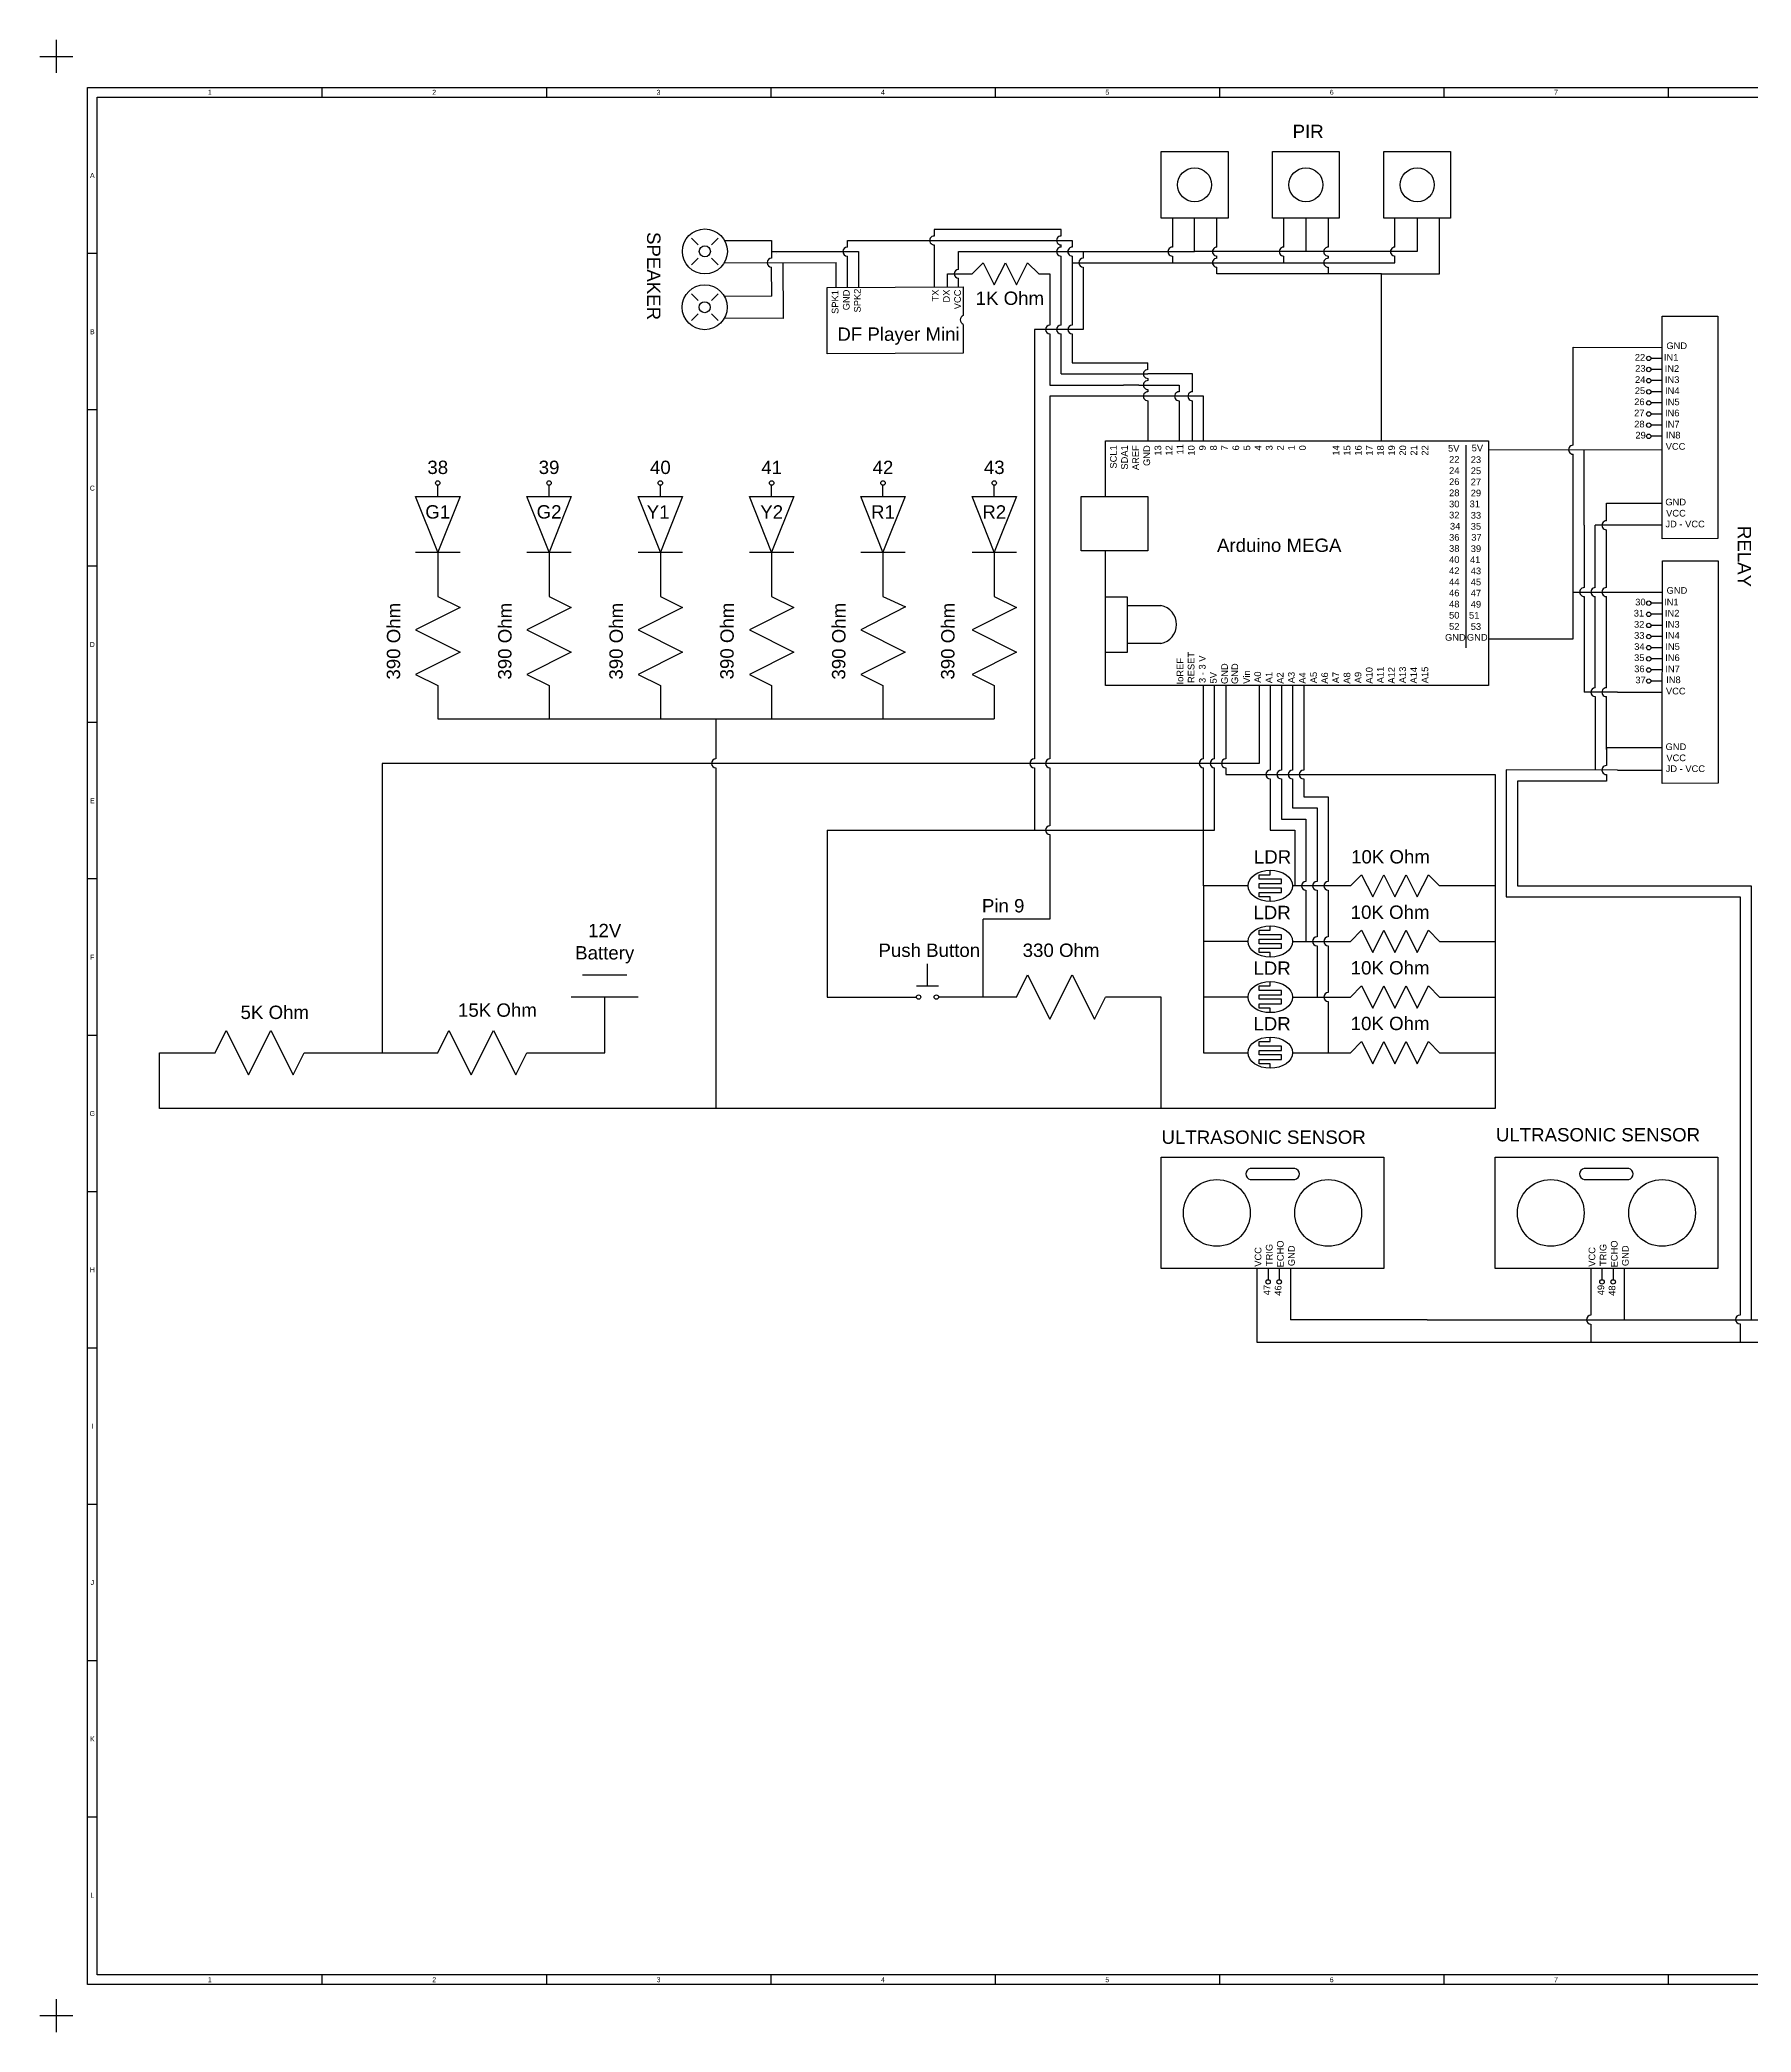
# Model space of a CAD drawing. Header units: inches. Extents: x -14 to 837, y -22 to 590.
# Drawn here: x -14 to 504, y -14 to 590 of the extents above; entities that cross this region are included whole.
import ezdxf
from ezdxf.enums import TextEntityAlignment as Align

# ---------------------------------------------------------------- set-up
doc = ezdxf.new("R2010")
doc.units = ezdxf.units.IN
doc.header["$MEASUREMENT"] = 0
doc.styles.get("Standard").update_dxf_attribs({"font": 'arial.ttf'})

msp = doc.modelspace()

# ---------------------------------------------------------------- linework, layer by layer
for p, q in [((71.2, 572.2), (71.2, 575.2)), ((139.2, 572.2), (139.2, 575.2)), ((207.2, 572.2), (207.2, 575.2)), ((275.2, 572.2), (275.2, 575.2)), ((343.2, 572.2), (343.2, 575.2)), ((411.2, 572.2), (411.2, 575.2)), ((479.2, 572.2), (479.2, 575.2)), ((3, 524.8), (0, 524.8)), ((3, 477.4), (0, 477.4)), ((3, 430), (0, 430)), ((3, 382.6), (0, 382.6)), ((3, 335.2), (0, 335.2)), ((3, 287.8), (0, 287.8)), ((3, 240.4), (0, 240.4)), ((3, 193), (0, 193)), ((3, 145.6), (0, 145.6)), ((3, 98.2), (0, 98.2)), ((3, 50.8), (0, 50.8)), ((71.2, 0), (71.2, 3)), ((139.2, 0), (139.2, 3)), ((207.2, 0), (207.2, 3)), ((275.2, 0), (275.2, 3)), ((343.2, 0), (343.2, 3)), ((411.2, 0), (411.2, 3)), ((479.2, 0), (479.2, 3))]:
    msp.add_line(p, q)
at = {"color": 7}
for p, q in [((295.08, 532.15), (256.6, 532.15)), ((256.6, 532.15), (256.61, 530.13)), ((295.08, 530.14), (295.08, 532.15)), ((342.31, 526.76), (342.31, 535.53)), ((376.04, 535.53), (376.04, 526.76)), ((409.77, 518.66), (409.77, 535.53)), ((256.62, 527.43), (256.67, 514.65)), ((295.08, 526.76), (295.08, 527.43)), ((208.73, 524.73), (208.73, 524.73)), ((295.08, 503.14), (295.08, 524.06)), ((342.31, 523.38), (342.31, 524.06)), ((342.31, 520.01), (342.31, 520.68)), ((342.31, 518.66), (342.31, 520.01)), ((376.04, 524.06), (376.04, 523.38)), ((376.04, 520.68), (376.04, 520.01)), ((376.04, 520.01), (376.04, 518.66)), ((260.68, 514.68), (260.68, 518.66)), ((260.68, 518.66), (268.1, 518.66)), ((288.34, 518.66), (291.71, 518.66)), ((291.71, 518.66), (291.71, 503.14)), ((392.23, 518.66), (342.31, 518.66)), ((392.23, 468.06), (392.23, 518.66)), ((392.23, 518.66), (409.77, 518.66)), ((291.71, 500.45), (291.71, 484.93)), ((295.08, 488.3), (295.08, 500.45)), ((291.71, 484.93), (313.97, 484.93)), ((295.08, 488.3), (321.39, 488.3)), ((318.7, 484.93), (313.97, 484.93)), ((318.7, 484.93), (330.84, 484.93)), ((334.89, 488.3), (321.39, 488.3)), ((330.84, 484.93), (330.84, 482.9)), ((334.89, 482.9), (334.89, 488.3)), ((338.26, 481.56), (291.71, 481.56)), ((291.71, 481.56), (291.71, 371.59)), ((330.84, 480.21), (330.84, 468.06)), ((334.89, 468.06), (334.89, 480.21)), ((338.26, 468.06), (338.26, 481.56)), ((106.18, 454.57), (106.18, 454.57)), ((139.92, 454.57), (139.92, 454.57)), ((173.65, 454.57), (173.65, 454.57)), ((207.38, 454.57), (207.38, 454.57)), ((241.11, 454.57), (241.11, 454.57)), ((274.84, 454.57), (274.84, 454.57)), ((106.18, 434.33), (106.18, 420.84)), ((139.92, 434.33), (139.92, 420.84)), ((173.65, 434.33), (173.65, 420.84)), ((207.38, 434.33), (207.38, 420.84)), ((241.11, 434.33), (241.11, 420.84)), ((274.84, 434.33), (274.84, 420.84)), ((355.13, 393.85), (355.13, 370.24)), ((358.5, 393.85), (358.5, 368.22)), ((361.87, 393.85), (361.87, 368.22)), ((365.25, 393.85), (365.25, 368.22)), ((368.62, 393.85), (368.62, 368.22)), ((355.13, 370.24), (89.32, 370.24)), ((89.32, 370.24), (89.32, 282.54)), ((291.71, 368.89), (291.71, 351.35)), ((358.5, 365.52), (358.5, 350)), ((361.87, 365.52), (361.87, 353.37)), ((365.25, 365.52), (365.25, 356.75)), ((368.62, 365.52), (368.62, 360.12)), ((365.25, 356.75), (372.67, 356.75)), ((368.62, 360.12), (376.04, 360.12)), ((372.67, 356.75), (372.67, 334.48)), ((376.04, 360.12), (376.04, 334.48)), ((361.87, 353.37), (369.29, 353.37)), ((369.29, 353.37), (369.29, 334.48)), ((291.71, 348.65), (291.71, 323.01)), ((358.5, 350), (365.92, 350)), ((365.92, 350), (365.92, 333.13)), ((382.79, 333.13), (365.25, 333.13)), ((369.29, 331.78), (369.29, 316.27)), ((372.67, 331.78), (372.67, 317.62)), ((376.04, 331.78), (376.04, 317.62)), ((291.71, 323.01), (271.47, 323.01)), ((271.47, 299.4), (271.47, 323.01)), ((365.25, 316.27), (382.79, 316.27)), ((372.67, 314.92), (372.67, 299.4)), ((376.04, 314.92), (376.04, 300.75)), ((150.04, 306.15), (163.53, 306.15)), ((166.9, 299.4), (146.66, 299.4)), ((281.59, 299.4), (257.98, 299.4)), ((365.25, 299.4), (382.79, 299.4)), ((376.04, 298.05), (376.04, 282.54)), ((65.71, 282.54), (106.18, 282.54)), ((365.25, 282.54), (382.79, 282.54))]:
    msp.add_line(p, q, dxfattribs=at)
at = {"color": 143, "true_color": 0x7aafdf}
for p, q in [((328.82, 535.53), (328.82, 526.76)), ((362.55, 526.76), (362.55, 535.53)), ((396.28, 526.76), (396.28, 535.53)), ((230.32, 526.76), (230.32, 528.78)), ((230.32, 528.78), (298.46, 528.78)), ((298.46, 528.78), (298.46, 526.76)), ((193.07, 522.12), (210.75, 522)), ((210.75, 522), (226.94, 522.06)), ((210.75, 522), (210.82, 505.17)), ((226.94, 514.55), (226.94, 522.06)), ((230.32, 514.61), (230.32, 524.06)), ((298.46, 524.06), (298.46, 503.14)), ((298.46, 522.03), (396.28, 522.03)), ((328.82, 524.06), (328.82, 522.03)), ((362.55, 522.03), (362.55, 524.06)), ((396.28, 522.03), (396.28, 524.06)), ((210.82, 505.17), (193.04, 505.26)), ((298.46, 500.45), (298.46, 491.67)), ((450.25, 466.71), (450.25, 496.4)), ((450.25, 496.4), (477.3, 496.38)), ((298.46, 491.67), (321.39, 491.67)), ((321.39, 489.65), (321.39, 491.67)), ((321.39, 486.95), (321.39, 486.28)), ((321.39, 483.58), (321.39, 482.9)), ((321.39, 480.21), (321.39, 468.06)), ((450.25, 422.19), (450.25, 464.01)), ((460.37, 443.78), (460.37, 449.17)), ((460.37, 449.17), (477.25, 449.17)), ((460.37, 423.54), (460.37, 441.08)), ((450.25, 408.02), (450.25, 422.52)), ((450.25, 422.19), (477.36, 422.17)), ((460.37, 393.18), (460.37, 420.83)), ((424.61, 408.02), (450.25, 408.02)), ((345.01, 393.85), (345.01, 371.59)), ((460.37, 374.46), (460.37, 390.48)), ((477.32, 374.96), (460.37, 374.96)), ((460.37, 374.79), (460.37, 369.57)), ((345.01, 368.89), (345.01, 366.87)), ((345.01, 366.87), (426.64, 366.87)), ((426.64, 366.87), (426.64, 333.13)), ((460.37, 364.84), (433.39, 364.84)), ((433.39, 364.84), (433.39, 333.13)), ((460.37, 366.87), (460.37, 364.84)), ((426.64, 333.13), (409.77, 333.13)), ((426.64, 333.13), (426.64, 282.54)), ((433.39, 333.13), (504.22, 333.13)), ((504.22, 333.13), (504.22, 201.58)), ((409.77, 316.27), (426.64, 316.27)), ((409.77, 299.4), (426.64, 299.4)), ((409.77, 282.54), (426.64, 282.54)), ((364.57, 217.1), (364.57, 201.58)), ((465.77, 217.1), (465.77, 201.58)), ((406.06, 201.58), (364.57, 201.58)), ((406.06, 201.58), (634.43, 201.58))]:
    msp.add_line(p, q, dxfattribs=at)
at = {"color": 240, "true_color": 0xed1f24}
for p, q in [((335.56, 525.41), (335.56, 535.53)), ((369.29, 535.53), (369.29, 525.41)), ((403.03, 535.53), (403.03, 525.41)), ((264.05, 520.01), (264.05, 525.41)), ((264.05, 525.41), (335.56, 525.41)), ((301.83, 525.41), (301.83, 523.38)), ((301.83, 520.68), (301.83, 501.79)), ((403.03, 525.41), (335.56, 525.41)), ((264.05, 514.69), (264.05, 517.31)), ((301.83, 501.79), (286.99, 501.79)), ((424.61, 465.36), (477.26, 465.31)), ((453.61, 442.45), (453.64, 465.34)), ((453.62, 442.44), (453.63, 423.53)), ((477.24, 442.43), (457, 442.43)), ((457, 423.54), (457, 442.43)), ((453.62, 420.83), (453.63, 391.83)), ((457, 393.18), (457, 420.83)), ((341.63, 371.59), (341.63, 393.85)), ((463.74, 391.83), (453.63, 391.83)), ((457, 390.48), (457, 368.22)), ((463.74, 391.83), (477.33, 391.81)), ((341.63, 350), (341.63, 368.89)), ((463.74, 368.22), (477.31, 368.2)), ((224.25, 350), (224.25, 299.4)), ((224.25, 350), (341.63, 350)), ((430.01, 329.76), (500.85, 329.76)), ((156.78, 282.54), (156.78, 299.4)), ((224.25, 299.4), (251.23, 299.4)), ((133.17, 282.54), (156.78, 282.54))]:
    msp.add_line(p, q, dxfattribs=at)
at = {"color": 52, "true_color": 0xc8c92d}
for p, q in [((185.12, 527.43), (183.09, 529.45)), ((189.16, 527.43), (191.19, 529.45)), ((183.09, 521.36), (185.12, 523.38)), ((191.19, 521.36), (189.16, 523.38)), ((268.1, 518.66), (271.47, 522.03)), ((271.47, 522.03), (274.84, 515.29)), ((274.84, 515.29), (278.22, 522.03)), ((278.22, 522.03), (281.59, 515.29)), ((281.59, 515.29), (284.96, 522.03)), ((284.96, 522.03), (288.34, 518.66)), ((185.12, 510.56), (183.09, 512.59)), ((189.16, 510.56), (191.19, 512.59)), ((183.09, 504.49), (185.12, 506.52)), ((191.19, 504.49), (189.16, 506.52)), ((477.29, 493.02), (473.89, 493.02)), ((477.29, 489.65), (473.89, 489.65)), ((477.29, 486.28), (473.89, 486.28)), ((477.29, 482.9), (473.89, 482.9)), ((477.29, 479.53), (473.89, 479.53)), ((477.29, 476.16), (473.89, 476.16)), ((477.29, 472.78), (473.89, 472.78)), ((417.87, 405.32), (417.87, 466.71)), ((477.29, 469.41), (473.89, 469.41)), ((106.18, 451.2), (106.18, 454.57)), ((139.92, 451.2), (139.92, 454.57)), ((173.65, 451.2), (173.65, 454.57)), ((207.38, 451.2), (207.38, 454.57)), ((241.11, 451.2), (241.11, 454.57)), ((274.84, 451.2), (274.84, 454.57)), ((106.18, 434.33), (99.44, 451.2)), ((99.44, 451.2), (112.93, 451.2)), ((112.93, 451.2), (106.18, 434.33)), ((139.92, 434.33), (133.17, 451.2)), ((133.17, 451.2), (146.66, 451.2)), ((146.66, 451.2), (139.92, 434.33)), ((173.65, 434.33), (166.9, 451.2)), ((166.9, 451.2), (180.39, 451.2)), ((180.39, 451.2), (173.65, 434.33)), ((207.38, 434.33), (200.63, 451.2)), ((200.63, 451.2), (214.13, 451.2)), ((214.13, 451.2), (207.38, 434.33)), ((241.11, 434.33), (234.37, 451.2)), ((234.37, 451.2), (247.86, 451.2)), ((247.86, 451.2), (241.11, 434.33)), ((274.84, 434.33), (268.1, 451.2)), ((268.1, 451.2), (281.59, 451.2)), ((281.59, 451.2), (274.84, 434.33)), ((99.44, 434.33), (112.93, 434.33)), ((133.17, 434.33), (146.66, 434.33)), ((166.9, 434.33), (180.39, 434.33)), ((200.63, 434.33), (214.13, 434.33)), ((234.37, 434.33), (247.86, 434.33)), ((268.1, 434.33), (281.59, 434.33)), ((112.93, 417.46), (99.44, 410.72)), ((106.18, 420.84), (112.93, 417.46)), ((146.66, 417.46), (133.17, 410.72)), ((139.92, 420.84), (146.66, 417.46)), ((180.39, 417.46), (166.9, 410.72)), ((173.65, 420.84), (180.39, 417.46)), ((214.13, 417.46), (200.63, 410.72)), ((207.38, 420.84), (214.13, 417.46)), ((247.97, 417.72), (234.37, 410.72)), ((241.11, 420.84), (247.97, 417.72)), ((281.59, 417.46), (268.1, 410.72)), ((274.84, 420.84), (281.59, 417.46)), ((477.29, 418.81), (473.89, 418.81)), ((477.29, 415.44), (473.89, 415.44)), ((477.29, 412.07), (473.89, 412.07)), ((99.44, 410.72), (112.93, 403.97)), ((133.17, 410.72), (146.66, 403.97)), ((166.9, 410.72), (180.39, 403.97)), ((200.63, 410.72), (214.13, 403.97)), ((234.37, 410.72), (247.86, 403.97)), ((268.1, 410.72), (281.59, 403.97)), ((477.29, 408.69), (473.89, 408.69)), ((477.29, 405.32), (473.89, 405.32)), ((112.93, 403.97), (99.44, 397.22)), ((146.66, 403.97), (133.17, 397.22)), ((180.39, 403.97), (166.9, 397.22)), ((214.13, 403.97), (200.63, 397.22)), ((247.86, 403.97), (234.37, 397.22)), ((281.59, 403.97), (268.1, 397.22)), ((477.29, 401.95), (473.89, 401.95)), ((99.44, 397.22), (106.18, 393.85)), ((133.17, 397.22), (139.92, 393.85)), ((166.9, 397.22), (173.65, 393.85)), ((200.63, 397.22), (207.38, 393.85)), ((234.37, 397.22), (241.11, 393.85)), ((268.1, 397.22), (274.84, 393.85)), ((477.29, 398.57), (473.89, 398.57)), ((477.29, 395.2), (473.89, 395.2)), ((355.13, 335.16), (355.13, 336.51)), ((355.13, 336.51), (358.5, 336.51)), ((361.87, 335.16), (355.13, 335.16)), ((355.13, 332.46), (355.13, 333.81)), ((355.13, 333.81), (361.87, 333.81)), ((361.87, 332.46), (355.13, 332.46)), ((358.5, 336.51), (358.5, 337.86)), ((361.87, 333.81), (361.87, 335.16)), ((361.87, 331.11), (361.87, 332.46)), ((361.87, 332.46), (361.87, 332.46)), ((386.16, 336.51), (382.79, 333.13)), ((386.16, 336.51), (389.53, 329.76)), ((389.53, 329.76), (392.91, 336.51)), ((392.91, 336.51), (396.28, 329.76)), ((396.28, 329.76), (399.65, 336.51)), ((399.65, 336.51), (403.03, 329.76)), ((403.03, 329.76), (406.4, 336.51)), ((406.4, 336.51), (409.77, 333.13)), ((355.13, 329.76), (355.13, 331.11)), ((355.13, 331.11), (361.87, 331.11)), ((358.5, 329.76), (355.13, 329.76)), ((358.5, 328.41), (358.5, 329.76)), ((358.5, 328.41), (358.5, 328.41)), ((358.5, 319.64), (358.5, 320.99)), ((355.13, 318.29), (355.13, 319.64)), ((355.13, 319.64), (358.5, 319.64)), ((361.87, 318.29), (355.13, 318.29)), ((355.13, 315.59), (355.13, 316.94)), ((355.13, 316.94), (361.87, 316.94)), ((361.87, 315.59), (355.13, 315.59)), ((355.13, 312.89), (355.13, 314.24)), ((355.13, 314.24), (361.87, 314.24)), ((361.87, 316.94), (361.87, 318.29)), ((361.87, 314.24), (361.87, 315.59)), ((361.87, 315.59), (361.87, 315.59)), ((386.16, 319.64), (382.79, 316.27)), ((386.16, 319.64), (389.53, 312.89)), ((389.53, 312.89), (392.91, 319.64)), ((392.91, 319.64), (396.28, 312.89)), ((396.28, 312.89), (399.65, 319.64)), ((399.65, 319.64), (403.03, 312.89)), ((403.03, 312.89), (406.4, 319.64)), ((406.4, 319.64), (409.77, 316.27)), ((254.61, 302.78), (254.61, 309.52)), ((358.5, 312.89), (355.13, 312.89)), ((358.5, 311.55), (358.5, 312.89)), ((358.5, 311.55), (358.5, 311.55)), ((251.23, 302.78), (257.98, 302.78)), ((281.59, 299.4), (284.96, 306.15)), ((284.96, 306.15), (291.71, 292.66)), ((291.71, 292.66), (298.46, 306.15)), ((298.46, 306.15), (305.2, 292.66)), ((355.13, 301.43), (355.13, 302.78)), ((355.13, 302.78), (358.5, 302.78)), ((358.5, 302.78), (358.5, 304.12)), ((386.16, 302.78), (382.79, 299.4)), ((386.16, 302.78), (389.53, 296.03)), ((389.53, 296.03), (392.91, 302.78)), ((392.91, 302.78), (396.28, 296.03)), ((396.28, 296.03), (399.65, 302.78)), ((399.65, 302.78), (403.03, 296.03)), ((403.03, 296.03), (406.4, 302.78)), ((406.4, 302.78), (409.77, 299.4)), ((305.2, 292.66), (308.58, 299.4)), ((361.87, 301.43), (355.13, 301.43)), ((355.13, 298.73), (355.13, 300.08)), ((355.13, 300.08), (361.87, 300.08)), ((361.87, 298.73), (355.13, 298.73)), ((355.13, 296.03), (355.13, 297.38)), ((355.13, 297.38), (361.87, 297.38)), ((358.5, 296.03), (355.13, 296.03)), ((358.5, 294.68), (358.5, 296.03)), ((361.87, 300.08), (361.87, 301.43)), ((361.87, 297.38), (361.87, 298.73)), ((361.87, 298.73), (361.87, 298.73)), ((358.5, 294.68), (358.5, 294.68)), ((38.72, 282.54), (42.09, 289.28)), ((42.09, 289.28), (48.84, 275.79)), ((48.84, 275.79), (55.59, 289.28)), ((55.59, 289.28), (62.33, 275.79)), ((106.18, 282.54), (109.56, 289.28)), ((109.56, 289.28), (116.3, 275.79)), ((116.3, 275.79), (123.05, 289.28)), ((123.05, 289.28), (129.8, 275.79)), ((355.13, 284.56), (355.13, 285.91)), ((355.13, 285.91), (358.5, 285.91)), ((361.87, 284.56), (355.13, 284.56)), ((358.5, 285.91), (358.5, 287.26)), ((361.87, 283.21), (361.87, 284.56)), ((386.16, 285.91), (382.79, 282.54)), ((386.16, 285.91), (389.53, 279.16)), ((389.53, 279.16), (392.91, 285.91)), ((392.91, 285.91), (396.28, 279.16)), ((396.28, 279.16), (399.65, 285.91)), ((399.65, 285.91), (403.03, 279.16)), ((403.03, 279.16), (406.4, 285.91)), ((406.4, 285.91), (409.77, 282.54)), ((62.33, 275.79), (65.71, 282.54)), ((129.8, 275.79), (133.17, 282.54)), ((355.13, 281.86), (355.13, 283.21)), ((355.13, 283.21), (361.87, 283.21)), ((361.87, 281.86), (355.13, 281.86)), ((355.13, 279.16), (355.13, 280.51)), ((355.13, 280.51), (361.87, 280.51)), ((358.5, 279.16), (355.13, 279.16)), ((358.5, 277.81), (358.5, 279.16)), ((361.87, 280.51), (361.87, 281.86)), ((361.87, 281.86), (361.87, 281.86)), ((358.5, 277.81), (358.5, 277.81)), ((357.83, 217.1), (357.83, 213.72)), ((361.2, 217.1), (361.2, 213.72)), ((459.02, 217.1), (459.02, 213.72)), ((462.39, 217.1), (462.39, 213.72))]:
    msp.add_line(p, q, dxfattribs=at)
at = {"color": 242, "true_color": 0xcd2027}
for p, q in [((193.11, 528.73), (207.38, 528.78)), ((207.38, 528.78), (207.38, 523.38)), ((207.44, 511.91), (207.38, 520.68)), ((207.39, 525.4), (233.69, 525.41)), ((233.69, 525.41), (233.69, 514.58)), ((207.44, 511.91), (193.04, 511.82)), ((286.99, 501.79), (286.99, 371.59)), ((315.16, 418.08), (325.28, 418.08)), ((325.28, 406.61), (315.16, 406.61)), ((338.26, 371.59), (338.26, 393.85)), ((286.99, 368.89), (286.99, 350)), ((338.26, 333.13), (338.26, 368.89)), ((463.74, 368.22), (430.01, 368.25)), ((430.01, 368.25), (430.01, 329.76)), ((351.75, 333.13), (338.26, 333.13)), ((338.26, 333.13), (338.26, 282.54)), ((500.85, 329.76), (500.85, 203.01)), ((351.75, 316.27), (338.26, 316.27)), ((500.85, 302.12), (500.85, 260.26)), ((351.75, 299.4), (338.26, 299.4)), ((338.26, 282.54), (351.75, 282.54)), ((354.45, 217.1), (354.45, 198.88)), ((455.65, 217.1), (455.65, 202.93)), ((455.65, 200.23), (455.65, 194.83)), ((500.85, 200.31), (500.85, 194.83)), ((354.45, 198.88), (354.45, 194.83)), ((354.45, 194.83), (624.31, 194.83))]:
    msp.add_line(p, q, dxfattribs=at)
at = {"color": 152, "true_color": 0x2776bb}
for p, q in [((106.18, 393.85), (106.18, 383.73)), ((139.92, 393.85), (139.92, 383.73)), ((173.65, 393.85), (173.65, 383.73)), ((207.38, 393.85), (207.38, 383.73)), ((241.11, 393.85), (241.11, 383.73)), ((274.84, 393.85), (274.84, 383.73)), ((106.18, 383.73), (274.84, 383.73)), ((190.51, 383.73), (190.51, 371.59)), ((190.51, 368.89), (190.51, 265.67)), ((325.44, 299.4), (308.58, 299.4)), ((325.44, 265.67), (325.44, 299.4)), ((21.85, 265.67), (21.85, 282.54)), ((21.85, 282.54), (38.72, 282.54)), ((426.64, 282.54), (426.64, 265.67)), ((190.51, 265.67), (21.85, 265.67)), ((325.44, 265.67), (190.51, 265.67)), ((426.64, 265.67), (325.44, 265.67))]:
    msp.add_line(p, q, dxfattribs=at)
for points in [[(0, 575.2), (822.2, 575.2), (822.2, 0), (0, 0)], [(3, 572.2), (819.2, 572.2), (819.2, 3), (3, 3)]]:
    msp.add_lwpolyline(points, close=True)
at = {"color": 52, "true_color": 0xc8c92d}
for points in [[(325.44, 555.77), (345.68, 555.77), (345.68, 535.53), (325.44, 535.53)], [(359.17, 555.77), (379.41, 555.77), (379.41, 535.53), (359.17, 535.53)], [(392.91, 555.77), (413.15, 555.77), (413.15, 535.53), (392.91, 535.53)], [(477.3, 505.81), (494.17, 505.81), (494.17, 438.38), (477.24, 438.34)], [(477.37, 431.63), (494.24, 431.63), (494.24, 364.2), (477.3, 364.17)], [(325.44, 250.83), (392.91, 250.83), (392.91, 217.1), (325.44, 217.1)], [(426.64, 250.83), (494.1, 250.83), (494.1, 217.1), (426.64, 217.1)]]:
    msp.add_lwpolyline(points, close=True, dxfattribs=at)
for points in [[(265.44, 503.35), (265.44, 494.59), (224.25, 494.44), (224.25, 514.55), (265.44, 514.7), (265.44, 506.05)], [(308.58, 451.2), (308.58, 468.06), (424.61, 468.06), (424.61, 393.85), (308.58, 393.85), (308.58, 403.91)], [(308.58, 420.77), (308.58, 434.68)], [(365.92, 247.45), (352.43, 247.45)], [(352.43, 244.08), (365.92, 244.08)], [(467.12, 247.45), (453.62, 247.45)], [(453.62, 244.08), (467.12, 244.08)]]:
    msp.add_lwpolyline(points, dxfattribs=at)
at = {"color": 242, "true_color": 0xcd2027}
for points in [[(301.16, 451.2), (321.39, 451.2), (321.39, 434.68), (301.16, 434.68)], [(308.58, 420.77), (315.16, 420.77), (315.16, 403.91), (308.58, 403.91)]]:
    msp.add_lwpolyline(points, close=True, dxfattribs=at)
at = {"color": 52, "true_color": 0xc8c92d}
for centre, radius in [((335.56, 545.65), 5.16), ((369.29, 545.65), 5.16), ((403.03, 545.65), 5.16), ((187.14, 525.47), 6.81), ((187.14, 525.47), 1.68), ((187.08, 508.54), 6.81), ((187.08, 508.54), 1.68), ((473.19, 493.02), 0.675), ((473.19, 489.65), 0.675), ((473.19, 486.28), 0.675), ((473.19, 482.9), 0.675), ((473.19, 479.53), 0.675), ((473.19, 476.16), 0.675), ((473.19, 472.78), 0.675), ((473.19, 469.41), 0.675), ((106.18, 455.24), 0.675), ((139.92, 455.24), 0.675), ((173.65, 455.24), 0.675), ((207.38, 455.24), 0.675), ((241.11, 455.24), 0.675), ((274.84, 455.24), 0.675), ((473.19, 418.81), 0.675), ((473.19, 415.44), 0.675), ((473.19, 412.07), 0.675), ((473.19, 408.69), 0.675), ((473.19, 405.32), 0.675), ((473.19, 401.95), 0.675), ((473.19, 398.57), 0.675), ((473.19, 395.2), 0.675), ((251.91, 299.4), 0.675), ((257.3, 299.4), 0.675), ((342.31, 233.96), 10.12), ((376.04, 233.96), 10.12), ((443.5, 233.96), 10.12), ((477.24, 233.96), 10.12), ((357.83, 213.05), 0.675), ((361.2, 213.05), 0.675), ((459.02, 213.05), 0.675), ((462.39, 213.05), 0.675)]:
    msp.add_circle(centre, radius, dxfattribs=at)
at = {"color": 143, "true_color": 0x7aafdf}
for centre, start, end in [((230.32, 525.41), 90, 270), ((298.46, 525.41), 89.9993, 270.0007), ((328.82, 525.41), 89.9993, 270.0007), ((362.55, 525.41), 89.9993, 270.0007), ((396.28, 525.41), 89.9993, 270.0007), ((321.39, 488.3), 89.9993, 270.0007), ((321.39, 484.93), 89.9993, 270.0007), ((321.39, 481.56), 89.9993, 270.0007), ((450.25, 465.34), 89.9993, 270.0007), ((460.37, 442.43), 89.9993, 270.0007), ((460.37, 422.18), 89.9993, 270.0007), ((460.37, 391.83), 89.9993, 270.0007), ((190.51, 370.24), 90, 270), ((345.01, 370.24), 90, 270), ((460.37, 368.22), 89.9993, 270.0007)]:
    msp.add_arc(centre, 1.35, start, end, dxfattribs=at)
at = {"color": 7}
for centre, start, end in [((256.63, 528.78), 89.9993, 270.0007), ((295.08, 528.78), 89.9993, 270.0007), ((295.08, 525.41), 89.9993, 270.0007), ((342.31, 525.41), 89.9993, 270.0007), ((376.04, 525.41), 89.9993, 270.0007), ((342.31, 522.03), 89.9993, 270.0007), ((376.04, 522.03), 89.9993, 270.0007), ((291.71, 501.79), 90, 270), ((295.08, 501.79), 90, 270), ((330.84, 481.56), 89.9993, 270.0007), ((334.89, 481.56), 89.9993, 270.0007), ((291.71, 370.24), 90, 270), ((358.5, 366.87), 90, 270), ((361.87, 366.87), 90, 270), ((365.25, 366.87), 90, 270), ((368.62, 366.87), 90, 270), ((291.71, 350), 90, 270), ((369.29, 333.13), 90, 270), ((372.67, 333.13), 90, 270), ((376.04, 333.13), 90, 270), ((372.67, 316.27), 90, 270), ((376.04, 316.27), 90, 270), ((376.04, 299.4), 90, 270)]:
    msp.add_arc(centre, 1.35, start, end, dxfattribs=at)
at = {"color": 242, "true_color": 0xcd2027}
for centre, radius, start, end in [((207.38, 522.03), 1.35, 90, 270), ((264.05, 518.66), 1.35, 90, 270), ((453.62, 422.18), 1.35, 89.9993, 270.0007), ((324.27, 412.34), 5.82, 280.00798, 79.99202)]:
    msp.add_arc(centre, radius, start, end, dxfattribs=at)
at = {"color": 240, "true_color": 0xed1f24}
for centre, start, end in [((301.83, 522.03), 90, 270), ((457, 422.18), 89.9993, 270.0007), ((457, 391.83), 90, 270), ((286.99, 370.24), 90, 270), ((338.26, 370.24), 90, 270), ((341.63, 370.24), 90, 270), ((455.65, 201.58), 90, 270), ((500.85, 201.66), 90, 270)]:
    msp.add_arc(centre, 1.35, start, end, dxfattribs=at)
at = {"color": 52, "true_color": 0xc8c92d}
for centre, radius, start, end in [((265.98, 504.7), 1.45, 111.85226, 248.14774), ((352.77, 245.77), 1.72, 101.30993, 258.69007), ((365.58, 245.77), 1.72, 281.30993, 78.69007), ((453.96, 245.77), 1.72, 101.30993, 258.69007), ((466.78, 245.77), 1.72, 281.30993, 78.69007)]:
    msp.add_arc(centre, radius, start, end, dxfattribs=at)
at = {"color": 152, "true_color": 0x2776bb}
msp.add_arc((298.46, 501.79), 1.35, 90, 270, dxfattribs=at)
at = {"color": 52, "true_color": 0xc8c92d}
for centre in [(358.5, 333.13), (358.5, 316.27), (358.5, 299.4), (358.5, 282.54)]:
    msp.add_ellipse(centre, major_axis=(6.75, 0), ratio=0.7, dxfattribs=at)
msp.add_point((-9.4, 584.6))
at = {"layer": 'Defpoints'}
for p, q in [((-9.4, 579.6), (-9.4, 589.6)), ((-14.4, 584.6), (-4.4, 584.6)), ((-9.4, -14.4), (-9.4, -4.4)), ((-14.4, -9.4), (-4.4, -9.4))]:
    msp.add_line(p, q, dxfattribs=at)

# ---------------------------------------------------------------- texts
for s, p in [('1', (37.1, 572.95)), ('2', (105.1, 572.95)), ('3', (173.1, 572.95)), ('4', (241.1, 572.95)), ('5', (309.1, 572.95)), ('6', (377.1, 572.95)), ('7', (445.1, 572.95)), ('A', (1.5, 547.75)), ('B', (1.5, 500.35)), ('C', (1.5, 452.95)), ('D', (1.5, 405.55)), ('E', (1.5, 358.15)), ('F', (1.5, 310.75)), ('G', (1.5, 263.35)), ('H', (1.5, 215.95)), ('I', (1.5, 168.55)), ('J', (1.5, 121.15)), ('K', (1.5, 73.75)), ('L', (1.5, 26.35)), ('1', (37.1, 0.75)), ('2', (105.1, 0.75)), ('3', (173.1, 0.75)), ('4', (241.1, 0.75)), ('5', (309.1, 0.75)), ('6', (377.1, 0.75)), ('7', (445.1, 0.75))]:
    msp.add_text(s, height=1.5).set_placement(p, align=Align.CENTER)
at = {"attachment_point": 5}
for s, width, heights, insert, char_height in [('\\pxqc;PIR', 32.1177, [5.37], (369.97, 561.84), 4.048), ('\\pxqc;1K Ohm', 20.5815, [5.18], (279.57, 511.24), 4.0479), ('\\pxqc;DF Player Mini', 44.7677, [6.78], (245.83, 499.77), 4.0479), ('38', 6.7073, [5.56], (106.18, 459.97), 4.048), ('39', 6.7073, [5.56], (139.92, 459.97), 4.048), ('40', 6.7073, [5.56], (173.65, 459.97), 4.048), ('41', 6.7073, [5.56], (207.38, 459.97), 4.048), ('42', 6.7073, [5.56], (241.11, 459.97), 4.048), ('43', 6.7073, [5.56], (274.84, 459.97), 4.048), ('G1', 6.7073, [5.56], (106.18, 446.47), 4.048), ('G2', 6.7073, [5.56], (139.92, 446.47), 4.048), ('Y1', 6.7073, [5.56], (172.97, 446.47), 4.048), ('Y2', 6.7073, [5.56], (207.38, 446.47), 4.048), ('R1', 6.7073, [5.56], (241.11, 446.47), 4.048), ('R2', 6.7073, [5.56], (274.84, 446.47), 4.048), ('Arduino MEGA', 44.7677, [6.78], (361.2, 436.35), 4.0479), ('\\pxqc;LDR ', 32.1177, [5.37], (359.17, 341.9), 4.048), ('10K Ohm', 32.1177, [5.37], (394.93, 341.9), 4.048), ('\\pxqc;Pin 9', 14.0493, [0], (277.54, 327.06), 4.0479), ('\\pxqc;LDR ', 32.1177, [5.37], (359.04, 325.04), 4.048), ('10K Ohm', 32.1177, [5.37], (394.8, 325.11), 4.048), ('\\pxqc;12V ^JBattery', 17.9671, [12.17], (156.78, 315.59), 4.0479), ('Push Button ', 32.1177, [5.37], (255.15, 313.57), 4.0479), ('\\pxqc;330 Ohm', 32.1177, [5.37], (295.08, 313.57), 4.0479), ('\\pxqc;LDR ', 32.1177, [5.37], (359.04, 308.17), 4.048), ('10K Ohm', 32.1177, [5.37], (394.8, 308.24), 4.048), ('\\pxqc;5K Ohm', 32.1177, [5.37], (56.8, 294.75), 4.0479), ('\\pxqc;15K Ohm', 32.1177, [5.37], (124.27, 295.43), 4.0479), ('\\pxqc;LDR ', 32.1177, [5.37], (359.04, 291.31), 4.048), ('10K Ohm', 32.1177, [5.37], (394.8, 291.38), 4.048), ('\\pxqc;ULTRASONIC SENSOR', 62.3448, [3.26], (457.81, 257.64), 4.0479), ('\\pxqc;ULTRASONIC SENSOR', 62.3448, [3.26], (356.48, 256.9), 4.0479)]:
    msp.add_mtext_dynamic_manual_height_columns(s, width=width, gutter_width=1.35, heights=heights, dxfattribs=dict(at, insert=insert, char_height=char_height))
for s, width, heights, insert, char_height, rotation in [('SPEAKER', 32.1177, [5.37], (171.62, 517.99), 4.048, 270), ('\\pxqc;RELAY', 32.1177, [5.37], (502.2, 432.98), 4.0479, 270), ('390 Ohm', 25.4946, [4.27], (92.82, 407.28), 4.048, 89.75394), ('390 Ohm', 25.4946, [4.27], (126.55, 407.28), 4.048, 89.75394), ('390 Ohm', 25.4946, [4.27], (160.28, 407.28), 4.048, 89.75394), ('390 Ohm', 25.4946, [4.27], (193.89, 407.34), 4.048, 89.75394), ('390 Ohm', 25.4946, [4.27], (227.75, 407.28), 4.048, 89.75394), ('390 Ohm', 25.4946, [4.27], (260.8, 407.28), 4.048, 89.75394)]:
    msp.add_mtext_dynamic_manual_height_columns(s, width=width, gutter_width=1.35, heights=heights, dxfattribs=dict(at, insert=insert, char_height=char_height, rotation=rotation))
at = {"color": 7, "attachment_point": 1, "rotation": 90}
for s, width, heights, insert, char_height in [('\\pxqr;SPK1', 6.5512, [0.565], (225.6, 507.19), 2.024), ('\\pxqr;GND', 6.0266, [0.958], (228.97, 507.87), 2.024), ('\\pxqr,t6;SPK2', 6.9885, [1], (232.34, 507.19), 2.0239), ('\\pxqr;TX', 6.0266, [0.958], (255.95, 507.87), 2.024), ('\\pxqr;DX', 6.0266, [0.958], (259.33, 507.87), 2.024), ('\\pxqr;VCC', 6.0266, [0.958], (262.7, 507.87), 2.024), ('\\pxqr,t6;SCL1', 2.0042, [0.827], (309.93, 464.69), 2.0239), ('\\pxqr,t6;SDA1', 2.0042, [0.827], (313.3, 464.69), 2.0239), ('\\pxqr,t6;AREF', 2.0042, [0.827], (316.67, 464.69), 2.0239), ('\\pxqr,t6;GND', 2.0042, [0.827], (320.05, 464.69), 2.0239), ('\\pxqr,t6;13', 2.0042, [0.827], (323.42, 464.69), 2.0239), ('\\pxqr,t6;12', 2.0042, [0.827], (326.79, 464.69), 2.0239), ('11', 2.0239, [0.827], (330.13, 463.91), 2.024), ('\\pxqr,t6;10', 2.0042, [0.827], (333.54, 464.69), 2.0239), ('\\pxqr,t6;9', 2.0042, [0.827], (336.91, 464.69), 2.024), ('\\pxqr,t6;8', 2.0042, [0.827], (340.28, 464.69), 2.024), ('\\pxqr,t6;7', 2.0042, [0.827], (343.66, 464.69), 2.024), ('\\pxqr,t6;6', 2.0042, [0.827], (347.03, 464.69), 2.024), ('\\pxqr,t6;5', 2.0042, [0.827], (350.4, 464.69), 2.024), ('\\pxqr,t6;4', 2.0042, [0.827], (353.78, 464.69), 2.024), ('\\pxqr,t6;3', 2.0042, [0.827], (357.15, 464.69), 2.024), ('\\pxqr,t6;2', 2.0042, [0.827], (360.52, 464.69), 2.024), ('\\pxqr,t6;1', 2.0042, [0.827], (363.9, 464.69), 2.024), ('\\pxqr,t6;0', 2.0042, [0.827], (367.27, 464.69), 2.024), ('\\pxqr,t6;14', 2.0042, [0.827], (377.39, 464.69), 2.0239), ('\\pxqr,t6;15', 2.0042, [0.827], (380.76, 464.69), 2.0239), ('\\pxqr,t6;16', 2.0042, [0.827], (384.14, 464.69), 2.0239), ('\\pxqr,t6;17', 2.0042, [0.827], (387.51, 464.69), 2.0239), ('\\pxqr,t6;18', 2.0042, [0.827], (390.88, 464.69), 2.0239), ('\\pxqr,t6;19', 2.0042, [0.827], (394.26, 464.69), 2.0239), ('\\pxqr,t6;20', 2.0042, [0.827], (397.63, 464.69), 2.0239), ('\\pxqr,t6;21', 2.0239, [0.827], (401, 464.69), 2.0239), ('\\pxqr,t6;22', 2.0042, [0.827], (404.38, 464.69), 2.0239), ('\\pxqr,t6;IoREF', 7.656, [1.29], (330.12, 394.54), 2.0239), ('RESET', 2.0042, [0.827], (333.49, 394.61), 2.024), ('\\pxqr,t6;3 - 3 V', 8.3997, [0.827], (336.86, 394.54), 2.0239), ('\\pxqr,t6;GND', 6.0412, [0.99], (343.61, 394.54), 2.0239), ('\\pxqr,t6;GND', 6.0453, [0.786], (346.73, 394.54), 2.0239), ('\\pxqr,t6;A10', 4.907, [1.9], (387.46, 394.54), 2.0239), ('\\pxt0.43277;A11', 2.0239, [0.827], (390.84, 394.54), 2.0239), ('\\pxqr,t6;A12', 4.907, [2.28], (394.21, 394.54), 2.0239), ('A13', 2.0042, [0.827], (397.58, 394.54), 2.024), ('\\pxqr,t6;A14', 4.9479, [1.54], (400.96, 394.54), 2.0239), ('A15', 2.0042, [0.827], (404.33, 394.54), 2.024), ('\\pxqr,t6;5V', 3.3906, [0.827], (340.24, 394.54), 2.0239), ('Vin', 2.0239, [0.827], (350.36, 394.38), 2.024), ('A0', 2.0042, [0.827], (353.68, 394.66), 2.024), ('A1', 2.0042, [0.827], (357.1, 394.54), 2.024), ('\\pxqr,t6;A2', 3.3118, [0], (360.48, 394.54), 2.0239), ('A3', 2.0042, [0.827], (363.85, 394.54), 2.024), ('\\pxqr,t6;A4', 3.3118, [0], (367.22, 394.54), 2.0239), ('A5', 2.0042, [0.827], (370.6, 394.54), 2.024), ('\\pxqr,t6;A6', 3.3118, [0], (373.97, 394.54), 2.0239), ('A7', 2.0042, [0.827], (377.34, 394.54), 2.024), ('\\pxqr,t6;A8', 3.3118, [0], (380.72, 394.54), 2.0239), ('A9', 2.0042, [0.827], (384.09, 394.54), 2.024), ('\\pxqr,t6;VCC', 5.8491, [1.49], (353.78, 217.77), 2.0239), ('TRIG', 2.0042, [0.827], (357.15, 217.84), 2.024), ('\\pxqr,t6;ECHO', 7.8524, [1.33], (360.52, 217.77), 2.0239), ('GND', 2.0042, [0.827], (363.9, 217.84), 2.024), ('\\pxqr,t6;VCC', 5.8491, [1.49], (454.97, 217.77), 2.0239), ('TRIG', 2.0042, [0.827], (458.35, 217.84), 2.024), ('\\pxqr,t6;ECHO', 7.8524, [1.33], (461.72, 217.77), 2.0239), ('GND', 2.0042, [0.827], (465.09, 217.84), 2.024), ('47', 2.0042, [0.827], (356.48, 209), 2.024), ('\\pxqr,t6;46', 2.9755, [1.15], (359.85, 209), 2.0239), ('49', 2.0042, [0.827], (457.67, 209), 2.024), ('\\pxqr,t6;48', 2.9755, [1.15], (461.05, 209), 2.0239)]:
    msp.add_mtext_dynamic_manual_height_columns(s, width=width, gutter_width=1.35, heights=heights, dxfattribs=dict(at, insert=insert, char_height=char_height))
at = {"color": 7, "attachment_point": 1}
for s, width, heights, insert, char_height in [('\\pxt6;GND', 2.0042, [0.827], (478.53, 497.87), 2.024), ('\\pxqr,t6;22', 2.9797, [0.964], (469.14, 494.37), 2.0239), ('\\pxqr,t6;23', 3.0837, [0.879], (469.14, 491), 2.0239), ('\\pxqr,t6;IN1', 3.7224, [0.858], (478.45, 494.34), 2.0239), ('\\pxqr,t6;IN2', 3.9678, [0.95], (478.45, 490.97), 2.0239), ('\\pxqr,t6;25', 2.9613, [0.645], (469.14, 484.25), 2.0239), ('\\pxqr,t6;24', 3.037, [0.74], (469.14, 487.63), 2.0239), ('\\pxqr,t6;IN3', 4.0292, [0.705], (478.45, 487.59), 2.0239), ('\\pxqr,t6;IN4', 4.0599, [0.858], (478.45, 484.22), 2.0239), ('\\pxqr,t6;27', 4.0599, [0.613], (467.84, 477.5), 2.0239), ('\\pxqr,t6;26', 4.0906, [0.889], (467.84, 480.88), 2.0239), ('\\pxqr,t6;IN6', 4.0599, [0.613], (478.45, 477.47), 2.0239), ('\\pxqr,t6;IN5', 4.0906, [0.889], (478.45, 480.85), 2.0239), ('\\pxqr,t6;28', 4.0906, [0.551], (467.84, 474.13), 2.0239), ('\\pxqr,t6;IN7', 4.0906, [0.551], (478.45, 474.1), 2.0239), ('\\pxqr,t6;5V', 2.0042, [0.827], (413.82, 466.77), 2.0239), ('\\pxt6;5V', 2.0042, [0.827], (419.53, 466.87), 2.024), ('29', 2.9329, [0.542], (469.14, 470.76), 2.024), ('\\pxqr,t6;VCC', 5.8449, [0.95], (478.45, 467.35), 2.0239), ('IN8', 4.0292, [0.613], (478.41, 470.77), 2.024), ('\\pxqr,t6;22', 2.0042, [0.827], (413.82, 463.4), 2.0239), ('\\pxqr,t6;24', 2.0042, [0.827], (413.82, 460.02), 2.0239), ('\\pxqr,t6;23', 2.0042, [0.827], (420.39, 463.35), 2.0239), ('\\pxqr,t6;25', 2.0042, [0.827], (420.39, 459.97), 2.0239), ('\\pxqr,t6;26', 2.0042, [0.827], (413.82, 456.65), 2.0239), ('\\pxqr,t6;28', 2.0042, [0.827], (413.82, 453.28), 2.0239), ('\\pxqr,t6;27', 2.0042, [0.827], (420.39, 456.6), 2.0239), ('\\pxqr,t6;29', 2.0042, [0.827], (420.39, 453.23), 2.0239), ('\\pxqr,t6;30', 2.0042, [0.827], (413.82, 449.9), 2.0239), ('\\pxqr,t6;31', 2.0042, [0.827], (420.04, 449.93), 2.0239), ('\\pxqr,t6;GND', 6.0504, [1.27], (478.45, 450.49), 2.0239), ('VCC', 2.0042, [0.827], (478.45, 447.11), 2.024), ('\\pxqr,t6;32', 2.0042, [0.827], (413.82, 446.53), 2.0239), ('34', 2.0042, [0.827], (412.95, 443.16), 2.024), ('\\pxqr,t6;33', 2.0042, [0.827], (420.39, 446.48), 2.0239), ('\\pxqr,t6;35', 2.0042, [0.827], (420.39, 443.11), 2.0239), ('\\pxqr,t6;JD - VCC', 11.8416, [1.1], (478.34, 443.82), 2.0239), ('\\pxqr,t6;36', 2.0042, [0.827], (413.82, 439.78), 2.0239), ('\\pxqr,t6;38', 2.0042, [0.827], (413.82, 436.41), 2.0239), ('\\pxqr,t6;39', 2.0042, [0.827], (420.39, 436.36), 2.0239), ('37', 2.0042, [0.827], (419.4, 439.78), 2.024), ('\\pxqr,t6;40', 2.0042, [0.827], (413.82, 433.04), 2.0239), ('\\pxqr,t6;42', 2.0042, [0.827], (413.82, 429.67), 2.0239), ('\\pxqr,t6;41', 2.0042, [0.827], (420.15, 432.99), 2.0239), ('\\pxqr,t6;43', 2.0042, [0.827], (420.39, 429.62), 2.0239), ('\\pxqr,t6;44', 2.0042, [0.827], (413.82, 426.29), 2.0239), ('\\pxqr,t6;46', 2.0042, [0.827], (413.82, 422.92), 2.0239), ('\\pxqr,t6;45', 2.0042, [0.827], (420.39, 426.24), 2.0239), ('\\pxqr,t6;47', 2.0042, [0.827], (420.39, 422.87), 2.0239), ('\\pxt6;GND', 2.0042, [0.827], (478.6, 423.69), 2.024), ('\\pxqr,t6;48', 2.0042, [0.827], (413.82, 419.55), 2.0239), ('\\pxqr,t6;49', 2.0042, [0.827], (420.39, 419.5), 2.0239), ('\\pxqr,t6;31', 2.6607, [0.95], (469.14, 416.79), 2.0239), ('\\pxqr,t6;30', 3.1012, [0.858], (469.14, 420.16), 2.0239), ('\\pxqr,t6;IN1', 3.7224, [0.858], (478.52, 420.16), 2.0239), ('\\pxqr,t6;IN2', 3.9678, [0.95], (478.52, 416.79), 2.0239), ('\\pxqr,t6;50', 2.0042, [0.827], (413.82, 416.17), 2.0239), ('\\pxqr,t6;52', 2.0042, [0.827], (413.82, 412.8), 2.0239), ('\\pxqr,t6;51', 2.0042, [0.827], (419.85, 416.14), 2.0239), ('\\pxqr,t6;53', 2.0042, [0.827], (420.39, 412.75), 2.0239), ('\\pxqr,t6;32', 4.0292, [0.705], (467.84, 413.41), 2.0239), ('\\pxqr,t6;IN3', 4.0292, [0.705], (478.52, 413.42), 2.0239), ('GND', 2.0042, [0.827], (411.45, 409.45), 2.024), ('\\pxqr,t6;GND', 2.0042, [0.827], (422.36, 409.47), 2.0239), ('\\pxqr,t6;33', 4.0599, [0.858], (467.84, 410.04), 2.0239), ('\\pxqr,t6;34', 4.0906, [0.889], (467.84, 406.67), 2.0239), ('\\pxqr,t6;IN4', 4.0599, [0.858], (478.52, 410.04), 2.0239), ('\\pxqr,t6;IN5', 4.0906, [0.889], (478.52, 406.67), 2.0239), ('\\pxqr,t6;35', 4.0599, [0.613], (467.84, 403.29), 2.0239), ('\\pxqr,t6;36', 4.0906, [0.551], (467.84, 399.92), 2.0239), ('\\pxqr,t6;IN6', 4.0599, [0.613], (478.52, 403.3), 2.0239), ('\\pxqr,t6;IN7', 4.0906, [0.551], (478.52, 399.92), 2.0239), ('37', 3.0693, [0.613], (469.14, 396.55), 2.024), ('\\pxqr,t6;VCC', 5.8449, [0.95], (478.52, 393.18), 2.0239), ('IN8', 4.0292, [0.613], (478.47, 396.6), 2.024), ('\\pxqr,t6;GND', 6.0504, [1.27], (478.52, 376.31), 2.0239), ('\\pxqr,t6;JD - VCC', 11.8416, [1.1], (478.41, 369.65), 2.0239), ('VCC', 2.0042, [0.827], (478.52, 372.94), 2.024)]:
    msp.add_mtext_dynamic_manual_height_columns(s, width=width, gutter_width=1.35, heights=heights, dxfattribs=dict(at, insert=insert, char_height=char_height))

doc.saveas('drawing.dxf')
